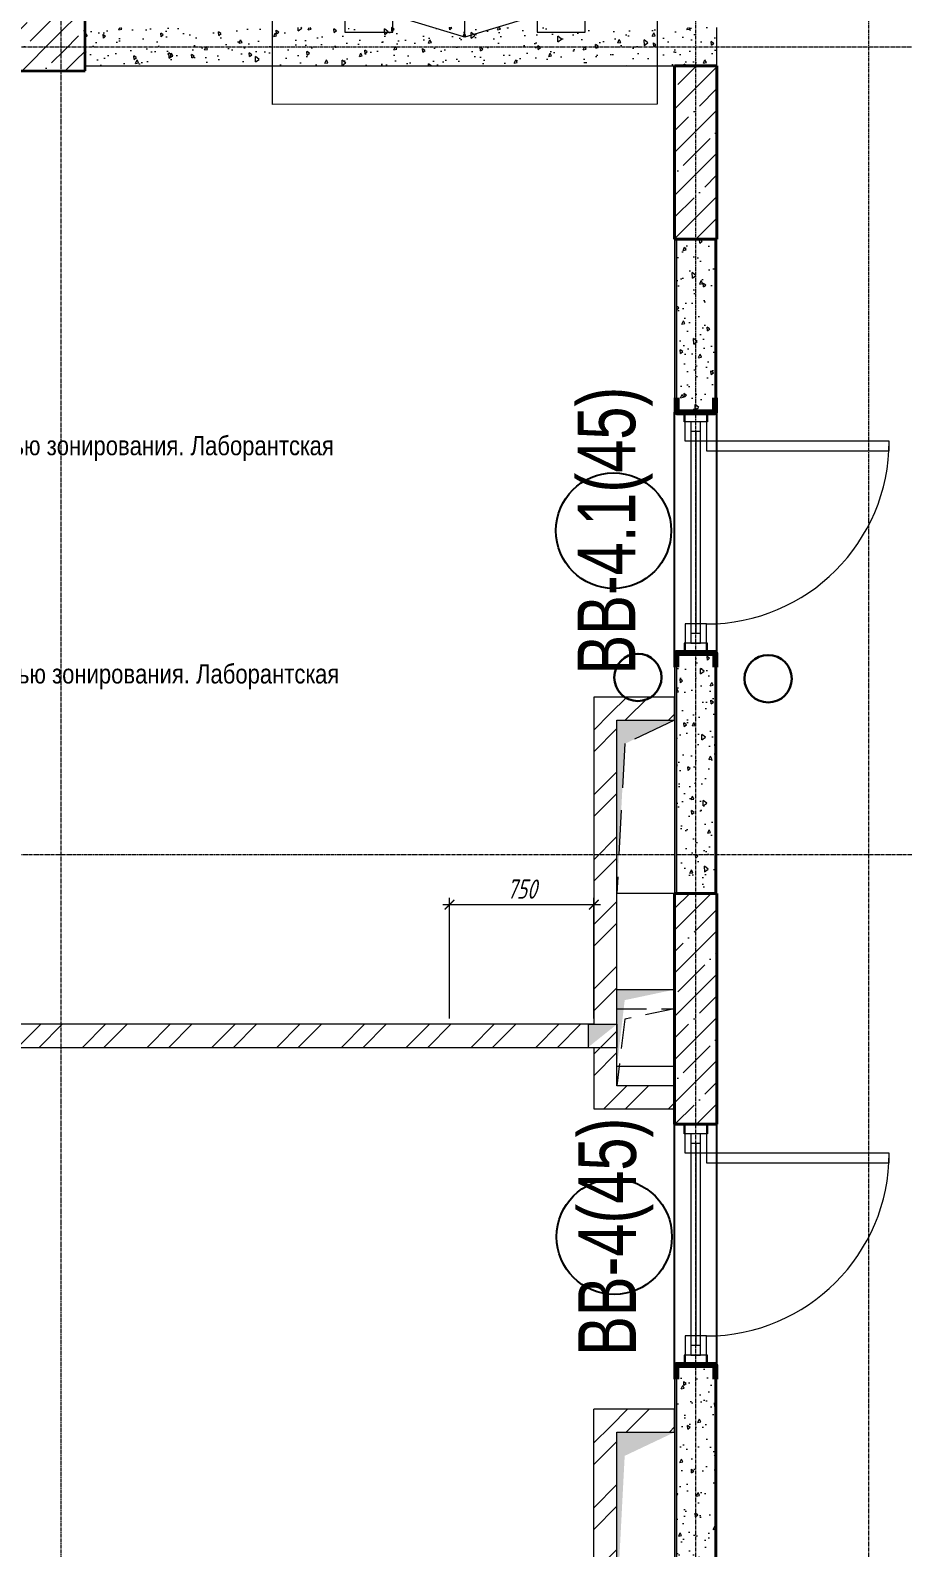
# Model space of a CAD drawing. Header units: millimetres. Extents: x -231292 to 573618, y -153144 to 564035.
# Drawn here: x 149269 to 153804, y 422302 to 430187 of the extents above; entities that cross this region are included whole.
import ezdxf
from ezdxf.enums import TextEntityAlignment as Align

# ---------------------------------------------------------------- set-up
doc = ezdxf.new("R2010")
doc.units = ezdxf.units.MM
for name, pattern in [('CENTER2', [28.575, 19.05, -3.175, 3.175, -3.175]), ('HIDDEN', [9.525, 6.35, -3.175]), ('HIDDEN2', [4.7625, 3.175, -1.5875])]:
    doc.linetypes.add(name, pattern=pattern)
doc.layers.get('0').update_dxf_attribs({"color": 250})
doc.layers.get('Defpoints').update_dxf_attribs({"color": 250})
for name, color, linetype, lineweight in [('A-AREA', 250, 'Continuous', 15), ('АР_Area', 250, 'Continuous', 5), ('АР_Витраж', 250, 'Continuous', 13), ('АР_Витраж марка', 250, 'Continuous', 9), ('АР_Двери_витраж', 250, 'Continuous', 9), ('АР_Колонны', 250, 'Continuous', 35), ('АР_площадь пом', 250, 'Continuous', 5), ('АР_Стены ЖБ', 250, 'Continuous', 35), ('АР_Стены кирпич', 250, 'Continuous', 20), ('АР_Стены ПЕНОблок', 250, 'Continuous', 20), ('АР_Тонкая', 250, 'Continuous', 5), ('АР_Штриховка', 250, 'Continuous', 0), ('КМ_Фахверки', 250, 'Continuous', 80), ('ОВ_Классы', 250, 'Continuous', 0), ('ОВ_Отопление', 250, 'Continuous', 0), ('ОВ_Шахты', 250, 'Continuous', 5), ('РД_Воронки с кровли', 250, 'Continuous', 18), ('РД_Оси_100', 250, 'Continuous', 0), ('РД_проем_инж перемыч_фахверк', 250, 'Continuous', 18), ('СКУД', 250, 'Continuous', 30)]:
    doc.layers.add(name, color=color, linetype=linetype, lineweight=lineweight)
doc.layers.add('АР_Делит', color=250, linetype='Continuous', lineweight=0, plot=False)
doc.layers.add('РД_Проем', color=250, linetype='Continuous', lineweight=0, plot=False)
doc.layers.add('РД_Витраж_вн', color=250, linetype='Continuous')
doc.styles.add('Arial_09', font='ARIALN.TTF', dxfattribs={"width": 0.9})
doc.styles.add('style1', font='ARIALN.TTF')
doc.styles.add('T_dim', font='romans.shx', dxfattribs={"width": 0.7, "oblique": 15})
doc.dimstyles.new('1-50', dxfattribs={"dimscale": 50, "dimtxt": 2, "dimasz": 1, "dimexe": 0.7, "dimexo": 0.6, "dimtad": 1, "dimdec": 0, "dimlfac": -1, "dimtxsty": 'T_dim', "dimblk1": 'ARCHTICK', "dimblk2": 'ARCHTICK', "dimsah": 1, "dimcen": 0, "dimdle": 0.7, "dimclrd": 256, "dimclre": 256, "dimadec": 0, "dimazin": 0, "dimtfac": 1, "dimtdec": 0, "dimtmove": 1, "dimatfit": 3, "dimfxl": 25, "dimlwd": -1, "dimlwe": -1, "dimarcsym": 2})
pattern_1 = [(45, (50428.77, 366201.75), (-112.2532, 112.2532), []), (45, (50541.02, 366201.75), (-112.2532, 112.2532), [198.4375, -39.6875, 0, -39.6875])]
pattern_2 = [(45, (50428.77, 366201.75), (-168.3798, 168.3798), []), (45, (50541.02, 366201.75), (-168.3798, 168.3798), [])]

# ---------------------------------------------------------------- blocks, each defined once
blk = doc.blocks.new('otv')
at = {"linetype": 'Continuous'}
blk.add_lwpolyline([(0, -1), (0, 0), (1, 0), (1, -1)], close=True, dxfattribs=at)
blk.add_solid([(0, -1), (0, 0), (0.1346, -0.1366), (1, 0)], dxfattribs=at)
blk = doc.blocks.new('otv пунктир')
at = {"linetype": 'HIDDEN', "ltscale": 0.07}
blk.add_lwpolyline([(0, 0), (0, 1), (1, 1), (1, 0)], close=True, dxfattribs=at)
blk.add_lwpolyline([(0, 1), (0.1346, 0.1366), (1, 0)], dxfattribs=at)
blk = doc.blocks.new('Ф_пеноблок 200')
at = {"layer": 'КМ_Фахверки'}
blk.add_lwpolyline([(0, -75), (0, 0), (200, 0), (200, -75)], dxfattribs=at)
blk = doc.blocks.new('СОШ_2200_АР_ОСИ_М100_28.05.24')
at = {"layer": 'РД_Оси_100', "linetype": 'CENTER2'}
for p, q in [((102300, -6155), (102300, 139938.679)), ((119910, 59700), (94200, 59700))]:
    blk.add_line(p, q, dxfattribs=at)
for points in [[(99000, -6195.83), (99000, 139538.679), (99150, 139938.679)], [(103200, -6155), (103200, 139938.679)], [(94200, 63900), (119410, 63900), (119910, 63750)]]:
    blk.add_lwpolyline(points, dxfattribs=at)
blk = doc.blocks.new('_ArchTick')
at = {"color": 0, "linetype": 'ByBlock', "const_width": 0.15}
blk.add_lwpolyline([(-0.5, -0.5), (0.5, 0.5)], dxfattribs=at)
blk = doc.blocks.new('*D1075')
at = {"layer": 'Defpoints', "color": 0, "transparency": 16777216}
for p in [(151448.8, 425642.9), (151448.8, 425021.8), (152198.8, 425021.8)]:
    blk.add_point(p, dxfattribs=at)
at = {"layer": 'АР_Делит', "color": 0, "transparency": 16777216}
for p, q in [((152233.8, 425642.9), (151413.8, 425642.9)), ((151448.8, 425051.8), (151448.8, 425677.9)), ((152198.8, 425051.8), (152198.8, 425677.9))]:
    blk.add_line(p, q, dxfattribs=at)
at = {"layer": 'АР_Делит', "color": 0, "transparency": 16777216, "xscale": 50, "yscale": 50, "zscale": 50, "rotation": 180}
blk.add_blockref('_ArchTick', (151448.8, 425642.9), dxfattribs=at)
at = {"layer": 'АР_Делит', "color": 0, "transparency": 16777216, "xscale": 50, "yscale": 50, "zscale": 50}
blk.add_blockref('_ArchTick', (152198.8, 425642.9), dxfattribs=at)
at = {"layer": 'АР_Делит', "color": 0, "transparency": 16777216, "insert": (151823.8, 425724.1), "char_height": 100, "attachment_point": 5, "style": 'T_dim'}
blk.add_mtext('750', dxfattribs=at)
blk = doc.blocks.new('A$Cd58bfb5e')
at = {"layer": 'РД_Воронки с кровли', "lineweight": 0, "ltscale": 2}
for p, q in [((-500, -0.3), (0, 149.7)), ((0, -150.3), (0, 149.8)), ((0, 149.7), (500, 0.3)), ((500, 0.3), (-500, -0.3)), ((500, 0.3), (0, -150.3)), ((0, -150.3), (-500, -0.3))]:
    blk.add_line(p, q, dxfattribs=at)
at = {"layer": 'РД_Воронки с кровли'}
for points in [[(1000, 500.3), (1000, -499.7), (-1000, -500.3), (-1000, 499.7)], [(625, -125.3), (625, 124.7), (375, 124.7), (375, -125.3)]]:
    blk.add_lwpolyline(points, close=True, dxfattribs=at)
at = {"layer": 'РД_Воронки с кровли', "linetype": 'Continuous', "lineweight": 0}
blk.add_lwpolyline([(-625, -125.3), (-375, -125.3), (-375, 124.7), (-625, 124.7)], close=True, dxfattribs=at)
at = {"layer": 'РД_Воронки с кровли', "lineweight": 0}
for centre in [(-500, 0.3), (500, 0.3)]:
    blk.add_circle(centre, 50, dxfattribs=at)
blk = doc.blocks.new('воронки с кровли')
at = {"layer": 'РД_Воронки с кровли', "lineweight": 70}
blk.add_blockref('A$Cd58bfb5e', (-130350.8, 256373.2), dxfattribs=at)
blk = doc.blocks.new('MOK-МаркаПом_овал_ареал')
for p, q in [((-2.75, 3), (2.75, 3)), ((-2.75, -3), (2.75, -3))]:
    blk.add_line(p, q)
for centre, radius, start, end in [((-2.75, 0), 3, 90, 270), ((2.75, 0), 3, 270, 90), ((-3.75, 0), 3.5, 0, 0.00095)]:
    blk.add_arc(centre, radius, start, end)
at = {"color": 0, "style": 'style1'}
blk.add_attdef('АР-ПОМЕЩЕНИЕ:НОМЕР', text='', height=3.5, dxfattribs=at).set_placement((0, 0), align=Align.MIDDLE)
at = {"layer": 'Defpoints', "color": 2, "style": 'style1'}
blk.add_attdef('АР-ПОМЕЩЕНИЕ:НАИМЕНОВАНИЕ', text='', height=1, dxfattribs=at).set_placement((-0.094, -4.814), align=Align.MIDDLE)
blk = doc.blocks.new('MOK-МаркаПомещения1')
at = {"layer": 'A-AREA', "color": 0}
blk.add_line((-3.651, -1.944), (3.649, -1.944), dxfattribs=at)
at = {"layer": 'A-AREA', "color": 0, "style": 'style1'}
blk.add_attdef('АР-ПОМЕЩЕНИЕ:ПЛОЩАДЬ', text='', height=3, dxfattribs=at).set_placement((0, 0), align=Align.MIDDLE)
at = {"layer": 'Defpoints', "style": 'style1', "flags": 8}
blk.add_attdef('АР-ПОМЕЩЕНИЕ:НАИМЕНОВАНИЕ', text='', height=1, dxfattribs=at).set_placement((0, 2.956), align=Align.MIDDLE)
blk = doc.blocks.new('МаркаВитража1')
at = {"layer": 'Defpoints'}
blk.add_circle((0, 0), 3, dxfattribs=at)
at = {"color": 0, "linetype": 'ByBlock', "lineweight": -2, "style": 'Arial_09', "width": 0.9}
blk.add_attdef('АР-ОКНО:НАИМЕНОВАНИЕ', text='', height=3, dxfattribs=at).set_placement((0, 0), align=Align.MIDDLE)

msp = doc.modelspace()

# ---------------------------------------------------------------- hatches: boundary and pattern name
at = {"layer": 'АР_Штриховка', "linetype": 'Continuous', "lineweight": 5}
h = msp.add_hatch(dxfattribs=at)
h.set_pattern_fill('ANSI35', color=256, scale=25, angle=-360, style=0)
h.set_pattern_definition([(45, (50428.77, 366201.75), (-112.2532, 112.2532), []), (45, (50541.02, 366201.75), (-112.2532, 112.2532), [198.4375, -39.6875, 0, -39.6875])])
h.paths.add_polyline_path([(149553.768, 435076.753), (149303.768, 435326.753), (149303.768, 430226.753), (149553.768, 429976.753)], flags=0)
h = msp.add_hatch(dxfattribs=at)
h.set_pattern_fill('ANSI35', color=256, scale=25, angle=-360, style=0)
h.set_pattern_definition(pattern_1)
h.paths.add_polyline_path([(149553.768, 429976.753), (149303.768, 430226.753), (144828.768, 430226.753), (144828.768, 429976.753)], flags=0)
at = {"layer": 'АР_Штриховка', "linetype": 'Continuous', "lineweight": 0}
h = msp.add_hatch(dxfattribs=at)
h.set_pattern_fill('AR-CONC', color=256, angle=-315, style=0)
h.set_pattern_definition([(95, (50428.77, 366201.75), (140.09465, 117.55338), [19.05, -209.55]), (40, (50428.77, 366201.75), (-160.01845, 110.17673), [15.24, -167.64058]), (145.45144, (50440.44, 366211.55), (-19.9238, 227.7301), [16.19, -178.09024]), (91.1842, (50392.85, 366237.67), (221.41024, 161.9534), [28.575, -314.325]), (141.63556, (50411.3, 366251.17), (-7.0866, 342.82676), [24.285, -267.1356]), (36.18415, (50392.85, 366237.67), (-7.0866, 342.82676), [22.85997, -251.45973]), (66, (50419.79, 366246.65), (179.51998, 34.89515), [19.05, -209.55]), (11, (50419.79, 366246.65), (-86.53993, 173.9412), [15.24, -167.64]), (116.45145, (50434.75, 366249.56), (92.98005, 208.83634), [16.19, -178.08994]), (82.5, (50428.77, 366201.75), (-57.60547, 61.973414), [0, -165.608, 0, -170.18, 0, -168.275]), (52.5, (50428.77, 366201.75), (-23.58973, 118.087), [0, -97.028, 0, -161.798, 0, -64.135]), (12.5, (50388.716, 366161.7), (99.927863, 91.826196), [0, -63.5, 0, -198.12, 0, -262.89]), (2.5, (50370.76, 366143.74), (86.7639, 122.72239), [0, -82.55, 0, -131.572, 0, -186.69])])
h.paths.add_polyline_path([(149553.768, 430201.753), (149553.768, 430001.753), (152838.768, 430001.753), (152838.768, 430201.753)], flags=0)
at = {"layer": 'АР_Штриховка', "linetype": 'Continuous', "lineweight": 5}
h = msp.add_hatch(dxfattribs=at)
h.set_pattern_fill('ANSI35', color=256, scale=25, style=0)
h.set_pattern_definition(pattern_1)
h.paths.add_polyline_path([(152838.768, 430001.753), (152618.768, 430001.753), (152618.768, 429101.753), (152838.768, 429101.753)], flags=0)
at = {"layer": 'АР_Штриховка', "linetype": 'Continuous', "lineweight": 0}
h = msp.add_hatch(dxfattribs=at)
h.set_pattern_fill('AR-CONC', color=256, angle=-315, style=0)
h.set_pattern_definition([(95, (50428.77, 366201.75), (140.09465, 117.55338), [19.05, -209.55]), (40, (50428.77, 366201.75), (-160.01845, 110.17673), [15.24, -167.64058]), (145.45144, (50440.44, 366211.55), (-19.9238, 227.7301), [16.19, -178.09024]), (91.1842, (50392.85, 366237.67), (221.41024, 161.9534), [28.575, -314.325]), (141.63556, (50411.3, 366251.17), (-7.0866, 342.82676), [24.285, -267.1356]), (36.18415, (50392.85, 366237.67), (-7.0866, 342.82676), [22.85997, -251.4597]), (66, (50419.79, 366246.65), (179.51998, 34.89515), [19.05, -209.55]), (11, (50419.79, 366246.65), (-86.53993, 173.9412), [15.24, -167.64]), (116.45145, (50434.75, 366249.56), (92.98005, 208.83634), [16.19, -178.08994]), (82.5, (50428.77, 366201.75), (-57.60547, 61.973414), [0, -165.608, 0, -170.18, 0, -168.275]), (52.5, (50428.77, 366201.75), (-23.58973, 118.087), [0, -97.028, 0, -161.798, 0, -64.135]), (12.5, (50388.716, 366161.7), (99.927863, 91.826196), [0, -63.5, 0, -198.12, 0, -262.89]), (2.5, (50370.76, 366143.74), (86.7639, 122.72239), [0, -82.55, 0, -131.572, 0, -186.69])])
h.paths.add_polyline_path([(152828.768, 429101.752), (152628.768, 429101.752), (152628.764, 428201.753), (152828.764, 428201.752)], flags=0)
h.paths.add_polyline_path([(152828.76, 426951.752), (152628.76, 426951.753), (152628.755, 425701.753), (152828.755, 425701.752)], flags=0)
h = msp.add_hatch(dxfattribs=at)
h.set_pattern_fill('ANSI32', color=256, scale=25, style=0)
h.set_pattern_definition(pattern_2)
h.paths.add_polyline_path([(152198.755, 424581.753), (152318.755, 424701.753), (152318.755, 424901.753), (152228.755, 424941.753), (152198.755, 424901.753)], flags=0)
h.paths.add_polyline_path([(152198.755, 425021.753), (152228.755, 424941.753), (152318.755, 424901.753), (152318.755, 426601.753), (152198.755, 426721.753)], flags=0)
h = msp.add_hatch(dxfattribs=at)
h.set_pattern_fill('ANSI32', color=256, scale=25, style=0)
h.set_pattern_definition([(45, (50428.77, 366201.75), (-168.3798, 168.3798), []), (45, (50541.02, 366201.75), (-168.3798, 168.3798), [])])
h.paths.add_polyline_path([(152198.755, 426721.753), (152318.755, 426601.753), (152618.768, 426601.753), (152618.768, 426721.753)], flags=0)
at = {"layer": 'АР_Штриховка', "linetype": 'Continuous', "lineweight": 5}
h = msp.add_hatch(dxfattribs=at)
h.set_pattern_fill('ANSI35', color=256, scale=25, style=0)
h.set_pattern_definition(pattern_1)
h.paths.add_polyline_path([(152838.768, 425701.753), (152618.768, 425701.753), (152618.768, 424501.753), (152838.768, 424501.753)], flags=0)
at = {"layer": 'АР_Штриховка', "linetype": 'Continuous', "lineweight": 0}
h = msp.add_hatch(dxfattribs=at)
h.set_pattern_fill('ANSI32', color=256, scale=25, style=0)
h.set_pattern_definition([(45, (50428.77, 366201.75), (-168.3798, 168.3798), []), (45, (50541.02, 366201.75), (-168.3798, 168.3798), [])])
h.paths.add_polyline_path([(145048.768, 425021.753), (145048.768, 424901.753)], flags=0)
h.paths.add_polyline_path([(145048.768, 425021.753), (145048.768, 424901.753), (146208.768, 424901.753), (146208.768, 425021.753)], flags=0)
h.paths.add_polyline_path([(147308.768, 425021.753), (147308.768, 424901.753), (152198.755, 424901.753), (152228.755, 424941.753), (152198.755, 425021.753)], flags=0)
h = msp.add_hatch(dxfattribs=at)
h.set_pattern_fill('ANSI32', color=256, scale=25, style=0)
h.set_pattern_definition([(45, (50428.77, 366201.75), (-168.3798, 168.3798), []), (45, (50541.02, 366201.75), (-168.3798, 168.3798), [])])
h.paths.add_polyline_path([(152618.768, 424581.753), (152618.768, 424701.753), (152318.755, 424701.753), (152198.755, 424581.753)], flags=0)
h = msp.add_hatch(dxfattribs=at)
h.set_pattern_fill('AR-CONC', color=256, angle=-315, style=0)
h.set_pattern_definition([(95, (50428.77, 366201.75), (140.09465, 117.55338), [19.05, -209.55]), (40, (50428.77, 366201.75), (-160.01845, 110.17673), [15.24, -167.64058]), (145.45144, (50440.44, 366211.55), (-19.9238, 227.7301), [16.19, -178.09024]), (91.1842, (50392.85, 366237.67), (221.41024, 161.9534), [28.575, -314.325]), (141.63556, (50411.3, 366251.17), (-7.0866, 342.82676), [24.285, -267.1356]), (36.18415, (50392.85, 366237.67), (-7.0866, 342.82676), [22.85997, -251.4597]), (66, (50419.79, 366246.65), (179.51998, 34.89515), [19.05, -209.55]), (11, (50419.79, 366246.65), (-86.53993, 173.9412), [15.24, -167.64]), (116.45145, (50434.75, 366249.56), (92.98005, 208.83634), [16.19, -178.08994]), (82.5, (50428.77, 366201.75), (-57.60547, 61.973414), [0, -165.608, 0, -170.18, 0, -168.275]), (52.5, (50428.77, 366201.75), (-23.58973, 118.087), [0, -97.028, 0, -161.798, 0, -64.135]), (12.5, (50388.716, 366161.7), (99.927863, 91.826196), [0, -63.5, 0, -198.12, 0, -262.89]), (2.5, (50370.76, 366143.74), (86.7639, 122.72239), [0, -82.55, 0, -131.572, 0, -186.69])])
h.paths.add_polyline_path([(152828.768, 424502.753), (152628.768, 424502.753), (152628.768, 424501.753), (152828.768, 424501.753)], flags=0)
h.paths.add_polyline_path([(152828.768, 423251.753), (152628.768, 423251.753), (152628.768, 421501.751), (152828.768, 421501.751)], flags=0)
h = msp.add_hatch(dxfattribs=at)
h.set_pattern_fill('ANSI32', color=256, scale=25, style=0)
h.set_pattern_definition(pattern_2)
h.paths.add_polyline_path([(152198.768, 419381.753), (152318.768, 419501.753), (152318.768, 420781.753), (152288.768, 420861.753), (152198.768, 420901.753)], flags=0)
h.paths.add_polyline_path([(152198.768, 420901.753), (152288.768, 420861.753), (152318.768, 420901.753), (152318.768, 422901.752), (152198.768, 423021.752)], flags=0)
h = msp.add_hatch(dxfattribs=at)
h.set_pattern_fill('ANSI32', color=256, scale=25, style=0)
h.set_pattern_definition([(45, (50428.77, 366201.75), (-168.3798, 168.3798), []), (45, (50541.02, 366201.75), (-168.3798, 168.3798), [])])
h.paths.add_polyline_path([(152198.768, 423021.752), (152318.768, 422901.752), (152618.767, 422901.752), (152618.767, 423021.752)], flags=0)
at = {"layer": 'ОВ_Отопление', "linetype": 'Continuous', "lineweight": 5}
for points in [[(152318.755, 425021.753), (152168.755, 425021.753), (152243.755, 424961.753)], [(152168.755, 425021.753), (152168.755, 424901.753), (152243.755, 424961.753)]]:
    msp.add_hatch(color=256, dxfattribs=at).paths.add_polyline_path(points, flags=0)

# ---------------------------------------------------------------- linework, layer by layer
at = {"layer": 'АР_Витраж', "linetype": 'Continuous', "lineweight": 5}
for p, q in [((152618.764, 428201.753), (152618.76, 426951.753)), ((152838.764, 428201.752), (152838.76, 426951.752)), ((152618.768, 424501.753), (152618.768, 423251.753)), ((152838.768, 424501.753), (152838.768, 423251.753))]:
    msp.add_line(p, q, dxfattribs=at)
at = {"layer": 'АР_Витраж', "linetype": 'Continuous', "lineweight": 13}
for p, q in [((152753.764, 428101.752), (152703.764, 428101.752)), ((152728.764, 428101.752), (152728.76, 427051.752)), ((152753.76, 427051.752), (152703.76, 427051.752)), ((152753.768, 424401.753), (152703.768, 424401.753)), ((152728.768, 424401.753), (152728.768, 423351.753)), ((152753.768, 423351.753), (152703.768, 423351.753))]:
    msp.add_line(p, q, dxfattribs=at)
for points in [[(152668.764, 428151.753), (152668.764, 428201.753), (152788.764, 428201.752), (152788.764, 428151.752)], [(152753.764, 428151.752), (152703.764, 428151.752), (152703.76, 427001.752), (152753.76, 427001.752)], [(152668.76, 427001.753), (152668.76, 426951.753), (152788.76, 426951.752), (152788.76, 427001.752)], [(152668.768, 424451.753), (152668.768, 424501.753), (152788.768, 424501.753), (152788.768, 424451.753)], [(152753.768, 424451.753), (152703.768, 424451.753), (152703.768, 423301.753), (152753.768, 423301.753)], [(152668.768, 423301.753), (152668.768, 423251.753), (152788.768, 423251.753), (152788.768, 423301.753)]]:
    msp.add_lwpolyline(points, close=True, dxfattribs=at)
at = {"layer": 'АР_Двери_витраж', "linetype": 'Continuous', "lineweight": 9}
for points in [[(152673.764, 428051.753), (152673.764, 428201.753), (152783.764, 428201.752), (152783.764, 428051.752)], [(152783.764, 428051.752), (152783.764, 428001.752), (153733.764, 428001.749), (153733.764, 428051.749)], [(152673.76, 427101.753), (152673.76, 426951.753), (152783.76, 426951.752), (152783.76, 427101.752)], [(152673.768, 424351.753), (152673.768, 424501.753), (152783.768, 424501.753), (152783.768, 424351.753)], [(152783.768, 424351.753), (152783.768, 424301.753), (153733.768, 424301.753), (153733.768, 424351.753)], [(152673.768, 423401.753), (152673.768, 423251.753), (152783.768, 423251.753), (152783.768, 423401.753)]]:
    msp.add_lwpolyline(points, close=True, dxfattribs=at)
for centre, start, end in [((152783.764, 428051.752), 269.9997944, 359.9997944), ((152783.768, 424351.753), 270, 0)]:
    msp.add_arc(centre, 950, start, end, dxfattribs=at)
at = {"layer": 'АР_Колонны', "linetype": 'HIDDEN2', "lineweight": 25}
for p, q in [((152618.768, 430001.753), (152838.768, 430001.753)), ((152618.768, 429101.753), (152618.768, 430001.753)), ((152838.768, 430001.753), (152838.768, 429101.753)), ((152838.768, 429101.753), (152618.768, 429101.753)), ((152618.768, 425701.753), (152838.768, 425701.753)), ((152618.768, 424501.753), (152618.768, 425701.753)), ((152838.768, 425701.753), (152838.768, 424501.753)), ((152838.768, 424501.753), (152618.768, 424501.753))]:
    msp.add_line(p, q, dxfattribs=at)
at = {"layer": 'АР_Колонны', "linetype": 'Continuous', "lineweight": 35}
for p, q in [((152618.768, 430001.753), (152618.768, 429101.753)), ((152838.768, 430001.753), (152618.768, 430001.753)), ((152838.768, 429101.753), (152838.768, 430001.753)), ((152618.768, 429101.753), (152838.768, 429101.753)), ((152618.768, 425701.753), (152618.768, 424501.753)), ((152838.768, 425701.753), (152618.768, 425701.753)), ((152838.768, 424501.753), (152838.768, 425701.753)), ((152618.768, 424501.753), (152838.768, 424501.753))]:
    msp.add_line(p, q, dxfattribs=at)
at = {"layer": 'АР_Стены ЖБ', "linetype": 'Continuous', "lineweight": 35}
for p, q in [((149553.768, 429976.753), (149553.768, 435076.753)), ((144828.768, 429976.753), (149553.768, 429976.753))]:
    msp.add_line(p, q, dxfattribs=at)
at = {"layer": 'АР_Стены ЖБ', "linetype": 'Continuous', "lineweight": 40}
for p, q in [((152838.768, 430001.753), (152618.768, 430001.753)), ((152618.768, 430001.753), (152618.768, 429101.753)), ((152838.768, 429101.753), (152838.768, 430001.753)), ((152618.768, 429101.753), (152838.768, 429101.753)), ((152838.768, 425701.753), (152618.768, 425701.753)), ((152618.768, 425701.753), (152618.768, 424501.753)), ((152838.768, 424501.753), (152838.768, 425701.753)), ((152618.768, 424501.753), (152838.768, 424501.753))]:
    msp.add_line(p, q, dxfattribs=at)
at = {"layer": 'АР_Стены кирпич', "linetype": 'Continuous', "lineweight": 20}
for p, q in [((152198.755, 426721.753), (152198.755, 425021.753)), ((152618.768, 426721.753), (152198.755, 426721.753)), ((152618.768, 426601.753), (152618.768, 426721.753)), ((152318.755, 424701.753), (152318.755, 426601.753)), ((152318.755, 426601.753), (152618.768, 426601.753)), ((152198.755, 425021.753), (147308.768, 425021.753)), ((147308.768, 424901.753), (152198.755, 424901.753)), ((152198.755, 424901.753), (152198.755, 424581.753)), ((152618.768, 424701.753), (152318.755, 424701.753)), ((152618.768, 424581.753), (152618.768, 424701.753)), ((152198.755, 424581.753), (152618.768, 424581.753)), ((152198.768, 419381.753), (152198.768, 423021.752)), ((152618.767, 423021.752), (152198.768, 423021.752)), ((152618.767, 422901.752), (152618.767, 423021.752)), ((152318.768, 420901.753), (152318.768, 422901.752)), ((152318.768, 422901.752), (152618.767, 422901.752))]:
    msp.add_line(p, q, dxfattribs=at)
at = {"layer": 'АР_Стены ПЕНОблок', "linetype": 'Continuous', "lineweight": 20}
for p, q in [((149553.768, 430201.753), (149553.768, 430001.753)), ((152838.768, 430001.753), (152838.768, 430201.753)), ((149553.768, 430001.753), (152838.768, 430001.753)), ((152628.768, 429101.752), (152628.764, 428201.753)), ((152828.768, 429101.752), (152628.768, 429101.752)), ((152828.764, 428201.752), (152828.768, 429101.752)), ((152628.764, 428201.753), (152828.764, 428201.752)), ((152628.76, 426951.753), (152628.755, 425701.753)), ((152828.76, 426951.752), (152628.76, 426951.753)), ((152828.755, 425701.752), (152828.76, 426951.752)), ((152628.755, 425701.753), (152828.755, 425701.752)), ((152828.768, 424502.753), (152628.768, 424502.753)), ((152628.768, 424502.753), (152628.768, 424501.753)), ((152628.768, 424501.753), (152828.768, 424501.753)), ((152828.768, 424501.753), (152828.768, 424502.753)), ((152828.768, 423251.753), (152628.768, 423251.753)), ((152628.768, 423251.753), (152628.768, 421501.751)), ((152828.768, 421501.751), (152828.768, 423251.753))]:
    msp.add_line(p, q, dxfattribs=at)
at = {"layer": 'АР_Тонкая', "linetype": 'Continuous', "lineweight": 0}
for p, q in [((152618.768, 429101.753), (152618.764, 428201.753)), ((152628.768, 429101.752), (152618.768, 429101.753)), ((152628.764, 428201.753), (152628.768, 429101.752)), ((152828.768, 429101.752), (152828.764, 428201.752)), ((152838.768, 429101.752), (152828.768, 429101.752)), ((152838.764, 428201.752), (152838.768, 429101.752)), ((152618.764, 428201.753), (152628.764, 428201.753)), ((152828.764, 428201.752), (152838.764, 428201.752)), ((152618.76, 426951.753), (152618.755, 425701.753)), ((152628.76, 426951.753), (152618.76, 426951.753)), ((152628.755, 425701.753), (152628.76, 426951.753)), ((152828.76, 426951.752), (152828.755, 425701.752)), ((152838.76, 426951.752), (152828.76, 426951.752)), ((152838.755, 425701.752), (152838.76, 426951.752)), ((152618.755, 425701.753), (152628.755, 425701.753)), ((152828.755, 425701.752), (152838.755, 425701.752)), ((152628.768, 424502.753), (152618.768, 424502.753)), ((152618.768, 424502.753), (152618.768, 424501.753)), ((152618.768, 424501.753), (152628.768, 424501.753)), ((152628.768, 424501.753), (152628.768, 424502.753)), ((152838.768, 424502.753), (152828.768, 424502.753)), ((152828.768, 424502.753), (152828.768, 424501.753)), ((152828.768, 424501.753), (152838.768, 424501.753)), ((152838.768, 424501.753), (152838.768, 424502.753)), ((152628.768, 423251.753), (152618.768, 423251.753)), ((152618.768, 423251.753), (152618.768, 421501.751)), ((152628.768, 421501.751), (152628.768, 423251.753)), ((152838.768, 423251.753), (152828.768, 423251.753)), ((152828.768, 423251.753), (152828.768, 421501.751)), ((152838.768, 421501.751), (152838.768, 423251.753))]:
    msp.add_line(p, q, dxfattribs=at)
at = {"layer": 'ОВ_Отопление', "linetype": 'Continuous', "lineweight": 9}
for p, q in [((152168.755, 425021.753), (152318.755, 425021.753)), ((152168.755, 425021.753), (152168.755, 424901.753)), ((152318.755, 425021.753), (152318.755, 424901.753)), ((152168.755, 424901.753), (152318.755, 424901.753))]:
    msp.add_line(p, q, dxfattribs=at)
at = {"layer": 'РД_Витраж_вн', "linetype": 'Continuous', "lineweight": -3}
for p, q in [((152618.76, 426951.753), (152618.764, 428201.753)), ((152838.76, 426951.752), (152838.764, 428201.752)), ((152618.768, 423251.753), (152618.768, 424501.753)), ((152838.768, 423251.753), (152838.768, 424501.753))]:
    msp.add_line(p, q, dxfattribs=at)
at = {"layer": 'РД_Проем', "linetype": 'Continuous', "lineweight": 0}
for p, q in [((152618.76, 426951.753), (152618.764, 428201.753)), ((152838.76, 426951.752), (152838.764, 428201.752)), ((152618.768, 423251.753), (152618.768, 424501.753)), ((152838.768, 423251.753), (152838.768, 424501.753))]:
    msp.add_line(p, q, dxfattribs=at)
at = {"layer": 'РД_проем_инж перемыч_фахверк', "linetype": 'Continuous', "lineweight": 18}
for p, q in [((152618.764, 428201.753), (152618.76, 426951.753)), ((152838.764, 428201.752), (152838.76, 426951.752)), ((152618.768, 424502.753), (152618.768, 423252.753)), ((152838.768, 424502.753), (152838.768, 423252.753))]:
    msp.add_line(p, q, dxfattribs=at)
at = {"layer": 'СКУД'}
for centre in [(152427.645, 426824.215), (153104.853, 426817.311)]:
    msp.add_circle(centre, 122.942, dxfattribs=at)

# ---------------------------------------------------------------- block references
at = {"layer": 'АР_Area', "linetype": 'Continuous', "lineweight": 5, "xscale": 100, "yscale": 100, "zscale": 100}
msp.add_blockref('MOK-МаркаПом_овал_ареал', (148134.734, 428499.07), dxfattribs=at).add_auto_attribs({'АР-ПОМЕЩЕНИЕ:НОМЕР': '4.050', 'АР-ПОМЕЩЕНИЕ:НАИМЕНОВАНИЕ': 'Инженерный лабораторно-исследовательский комплекс с возможностью зонирования. Лаборантская'})
at = {"layer": 'АР_Витраж марка', "linetype": 'Continuous', "lineweight": 9, "xscale": 100, "yscale": 100, "zscale": 100, "rotation": 90}
for p, values in [((152301.19, 427586.768), {'АР-ОКНО:НАИМЕНОВАНИЕ': 'ВВ-4.1(45)'}), ((152304.844, 423917.348), {'АР-ОКНО:НАИМЕНОВАНИЕ': 'ВВ-4(45)'})]:
    msp.add_blockref('МаркаВитража1', p, dxfattribs=at).add_auto_attribs(values)
at = {"layer": 'АР_площадь пом', "linetype": 'Continuous', "lineweight": 5}
ref = msp.add_blockref('MOK-МаркаПомещения1', (148153.542, 426535.895), dxfattribs=dict(at, xscale=100, yscale=100, zscale=100))
ref.add_attrib('АР-ПОМЕЩЕНИЕ:НАИМЕНОВАНИЕ', 'Инженерный лабораторно-исследовательский комплекс с возможностью зонирования. Лаборантская', dxfattribs={"layer": 'Defpoints', "height": 100, "style": 'style1'}).set_placement((148153.542, 426831.458), align=Align.MIDDLE)
ref.add_attrib('АР-ПОМЕЩЕНИЕ:ПЛОЩАДЬ', '36.80', dxfattribs={"layer": 'A-AREA', "color": 0, "height": 300, "style": 'style1'}).set_placement((148153.542, 426535.895), align=Align.MIDDLE)
at = {"layer": 'КМ_Фахверки', "xscale": -1, "rotation": 180}
msp.add_blockref('Ф_пеноблок 200', (152628.768, 428201.753), dxfattribs=at)
at = {"layer": 'КМ_Фахверки'}
for p in [(152628.76, 426951.752), (152628.768, 423251.753)]:
    msp.add_blockref('Ф_пеноблок 200', p, dxfattribs=at)
at = {"layer": 'ОВ_Классы', "yscale": 300, "rotation": 270}
for p, xscale in [((152318.755, 426601.753), 900), ((152318.768, 425101.731), 400)]:
    msp.add_blockref('otv пунктир', p, dxfattribs=dict(at, xscale=xscale))
at = {"layer": 'ОВ_Шахты', "xscale": 300, "zscale": 300}
for p, yscale in [((152318.768, 426601.753), 900), ((152318.868, 425201.753), 400), ((152318.768, 422901.752), 900)]:
    msp.add_blockref('otv', p, dxfattribs=dict(at, yscale=yscale))
at = {"layer": 'РД_Воронки с кровли', "lineweight": 0}
msp.add_blockref('воронки с кровли', (281879.593, 173928.913), dxfattribs=at)
at = {"layer": 'РД_Оси_100'}
msp.add_blockref('СОШ_2200_АР_ОСИ_М100_28.05.24', (50428.768, 366201.753), dxfattribs=at)

# ---------------------------------------------------------------- dimensions: what is measured, and where the dimension line sits
at = {"layer": 'АР_Делит'}
dim = msp.add_linear_dim(base=(151448.755, 425642.87), p1=(152198.755, 425021.753), p2=(151448.755, 425021.753), dimstyle='1-50', override={"dimclrd": 0, "dimclre": 0}, dxfattribs=at)
dim.commit()
dim.dimension.update_dxf_attribs({"geometry": '*D1075', "text_midpoint": (151823.755, 425724.12)})

doc.saveas('drawing.dxf')
